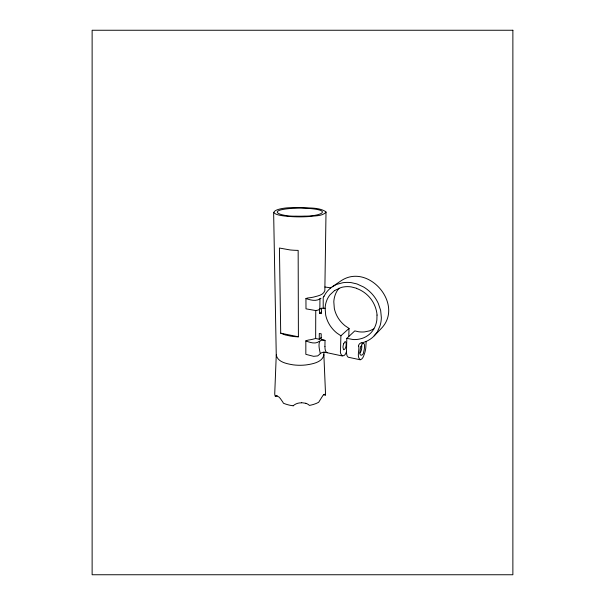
<?xml version="1.0" encoding="UTF-8"?>
<svg xmlns="http://www.w3.org/2000/svg" width="605" height="605" viewBox="0 0 605 605"><rect width="100%" height="100%" fill="white"/><g stroke="black" fill="none" stroke-linecap="round" stroke-linejoin="round"><path stroke-width="0.91" d="M315.666 338.445A43.129 43.129 0 0 1 308.217 340.078L305.835 340.849L305.835 354.341L313.655 356.337L317.587 355.899A3.796 3.796 0 0 0 318.336 355.385L320.34 353.623C319.13 348.692 316.559 337.567 325.029 340.411L324.93 346.431M326.05 212.211C322.004 216.56 314.29 215.599 308.731 216.575A140.413 140.413 0 0 1 289.75 216.507C262.162 214.541 275.729 207.061 294.922 207.674A151.598 151.598 0 0 1 301.139 207.583C309.314 208.279 318.971 207.137 326.012 211.833L324.847 290.513C323.584 295.232 317.421 295.966 313.413 297.123A54.662 54.662 0 0 1 308.391 297.917A27.24 27.24 0 0 0 307.559 298.023L305.941 298.537L305.994 308.837L315.719 310.554L318.086 310.1L321.361 308.308L325.119 308.248L325.687 315.069A30.681 30.681 0 0 0 329.642 324.9L330.232 325.815A32.927 32.927 0 0 0 336.728 332.931L340.895 335.783L340.524 349.675C339.382 355.619 344.343 358.72 346.415 351.891M305.835 403.323A8.788 8.788 0 0 1 309.42 405.418A36.149 36.149 0 0 0 316.649 403.263L318.669 402.272L322.828 395.625A12.841 12.841 0 0 1 323.01 395.42L323.736 394.732L325.324 395.118A6.466 6.466 0 0 0 325.505 393.311L323.864 354.772C322.601 362.319 312.339 364.021 305.88 364.959A53.936 53.936 0 0 1 293.16 364.853C287.027 363.779 277.839 362.274 276.258 355.127L273.626 212.249M315.749 310.554L315.659 338.513L319.243 339.239L321.164 337.62M319.841 308.958L319.954 298.794A4.288 4.288 0 0 1 321.036 298.273M319.243 339.239L319.311 333.461L321.217 333.831L321.142 339.624L325.029 340.411M321.55 308.263L321.482 313.632L319.546 313.292L319.599 309.132M323.864 355.029L323.909 352.171M373.89 328.87L369.481 330.89L364.626 331.888A25.168 25.168 0 0 1 358.402 331.721L354.795 330.897L346.816 338.361L346.438 352.768L347.005 355.74L348.125 357.2L360.156 359.771C363.151 359.181 363.832 355.15 364.8 352.7A34.666 34.666 0 0 0 365.775 348.004L366.184 341.439M339.087 288.146A21.833 21.833 0 0 0 334.58 296.896A24.291 24.291 0 0 0 333.809 301.789L334.315 308.406A29.358 29.358 0 0 0 338.119 317.935L338.694 318.82A31.445 31.445 0 0 0 344.986 325.687L349.04 328.432L348.775 336.531M276.266 354.87L274.746 393.431A6.746 6.746 0 0 0 275.358 396.441C278.867 394.778 280.894 399.678 282.709 401.917A19.897 19.897 0 0 1 283.405 403.225A37.926 37.926 0 0 0 293.304 405.819M358.689 346.158C359.673 349.955 356.466 356.678 360.156 359.771M360.92 346.597L362.516 343.527A2.231 2.231 0 0 1 362.766 343.3M275.351 396.441L276.084 395.594L277.241 395.806M323.743 296.684L324.008 296.208M323.985 296.238L325.762 293.319A24.51 24.51 0 0 1 332.289 286.77L336.501 284.433L342.869 282.716A30.666 30.666 0 0 1 351.301 282.641L356.927 283.942L363.59 287.004A37.056 37.056 0 0 1 378.322 303.491L380.666 310.478L381.354 317.685A30.371 30.371 0 0 1 379.948 326.034L377.21 332.069L373.542 336.531A24.979 24.979 0 0 1 361.298 342.974M323.698 296.775L323.63 296.881A2.201 2.201 0 0 1 323.214 297.403L323.206 308.111M374.192 335.873L381.468 328.281C404.321 304.262 368.15 262.298 340.91 280.901L332.289 286.77M340.895 335.783L349.04 328.432M319.44 341.152C315.78 344.585 309.881 342.468 305.843 340.902M323.736 394.732L324.552 394.286M319.546 313.292L321.505 311.825M362.766 343.3C365.261 342.71 364.467 347.497 364.308 349.024A21.72 21.72 0 0 1 363.786 351.361C363.756 356.08 358.72 356.889 359.975 351.565A18.891 18.891 0 0 1 360.928 346.597M334.701 290.438L329.944 294.877A22.461 22.461 0 0 0 325.83 303.309L325.603 304.338A25.108 25.108 0 0 0 325.119 308.248M319.954 298.794C315.946 301.691 310.138 299.959 305.941 298.537M334.421 290.634L341.228 287.458A24.155 24.155 0 0 1 351.354 286.929L356.7 288.298M301.464 402.665L305.843 403.293M298.401 336.803L297.123 336.766A55.622 55.622 0 0 1 290.861 336.146L285.189 334.913L280.705 333.189L279.427 248.035L290.173 249.956A94.599 94.599 0 0 0 298.159 250.387L298.401 336.803L280.705 333.189M309.518 208.483C333.287 210.48 319.591 216.356 304.837 216.114A132.881 132.881 0 0 1 295.898 216.166C281.809 216.643 265.119 210.774 290.15 208.498A119.419 119.419 0 0 1 309.518 208.498M324.908 286.989L330.799 287.867M342.521 356.012L324.401 352.148A6.655 6.655 0 0 0 320.31 353.585M324.764 394.294L325.324 395.118M346.816 338.361L353.237 339.549A25.289 25.289 0 0 0 359.756 339.004C365.533 337.855 370.729 334.225 373.724 329.143A23.519 23.519 0 0 0 376.877 319.795L376.998 315.084M327.116 352.723L326.057 351.898L325.309 350.136A15.012 15.012 0 0 1 324.968 346.438M356.64 288.464A31.105 31.105 0 0 1 377.074 315.076M293.183 405.751A11.714 11.714 0 0 1 301.456 402.862M358.538 346.158A3.456 3.456 0 0 1 361.276 342.869M359.983 352.949A3.335 3.335 0 0 0 360.724 351.77A10.807 10.807 0 0 0 361.722 346.181M361.51 345.122A3.214 3.214 0 0 1 361.752 346.181M343.723 343.685L343.61 344.003A12.153 12.153 0 0 0 343.118 346.037A9.831 9.831 0 0 0 343.005 347.376L343.579 349.766L344.88 349.1A4.583 4.583 0 0 0 345.039 348.851A9.816 9.816 0 0 0 346.143 343.368A5.324 5.324 0 0 0 346.158 342.899L345.425 341.636A0.885 0.885 0 0 0 344.767 341.938L343.723 343.685M512.874 30.25L92.126 30.25L92.126 574.75L512.874 574.75L512.874 30.25"/></g></svg>
